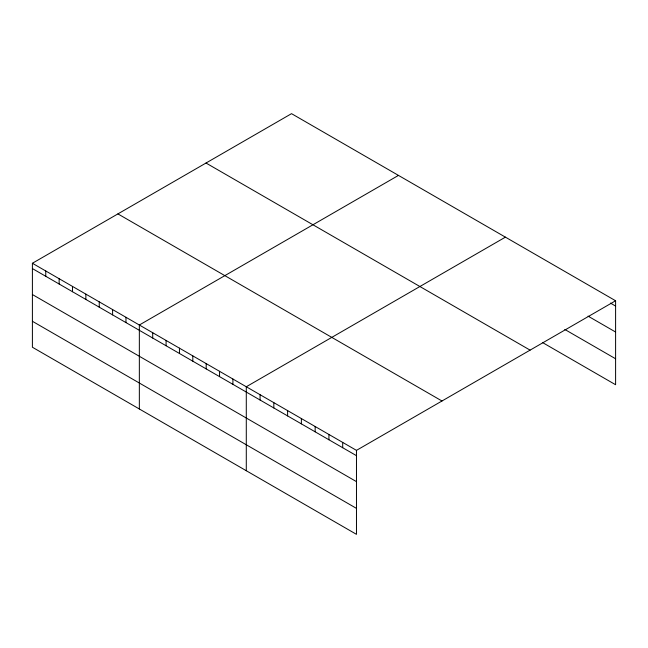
<?xml version="1.0" encoding="UTF-8"?>
<svg xmlns="http://www.w3.org/2000/svg" width="648" height="648" viewBox="0 0 648 648"><rect width="100%" height="100%" fill="white"/><g stroke="black" fill="none" stroke-linecap="round" stroke-linejoin="round"><path stroke-width="0.97" d="M32.4 263.266L356.473 450.368L356.473 534.341L32.4 347.239L32.4 263.266L291.527 113.659L615.6 300.761L615.6 384.734L542.433 342.492M398.471 175.397L139.344 325.004L139.344 408.985M505.416 237.144L246.289 386.751L246.289 470.732M356.473 450.368L615.6 300.761M610.432 303.086L615.6 306.067M588.052 316.127L615.6 332.027M564.813 329.451L615.6 358.773M206.015 163.029L530.088 350.131M117.912 213.897L441.985 400.999M32.4 268.572L356.473 455.674M32.4 294.532L356.473 481.634M32.4 321.278L356.473 508.38M342.695 442.414L342.695 447.719M328.925 434.46L328.925 439.773M315.155 426.514L315.155 431.819M301.377 418.559L301.377 423.865M287.607 410.605L287.607 415.919M273.829 402.651L273.829 407.965M260.059 394.705L260.059 400.01M232.916 379.031L232.916 384.345M219.551 371.312L219.551 376.626M206.186 363.601L206.186 368.906M192.812 355.882L192.812 361.187M179.447 348.162L179.447 353.468M166.082 340.443L166.082 345.757M152.709 332.724L152.709 338.037M125.971 317.293L125.971 322.599M112.606 309.574L112.606 314.879M99.241 301.855L99.241 307.16M85.868 294.135L85.868 299.449M72.503 286.416L72.503 291.73M59.138 278.705L59.138 284.01M45.765 270.986L45.765 276.291"/></g></svg>
